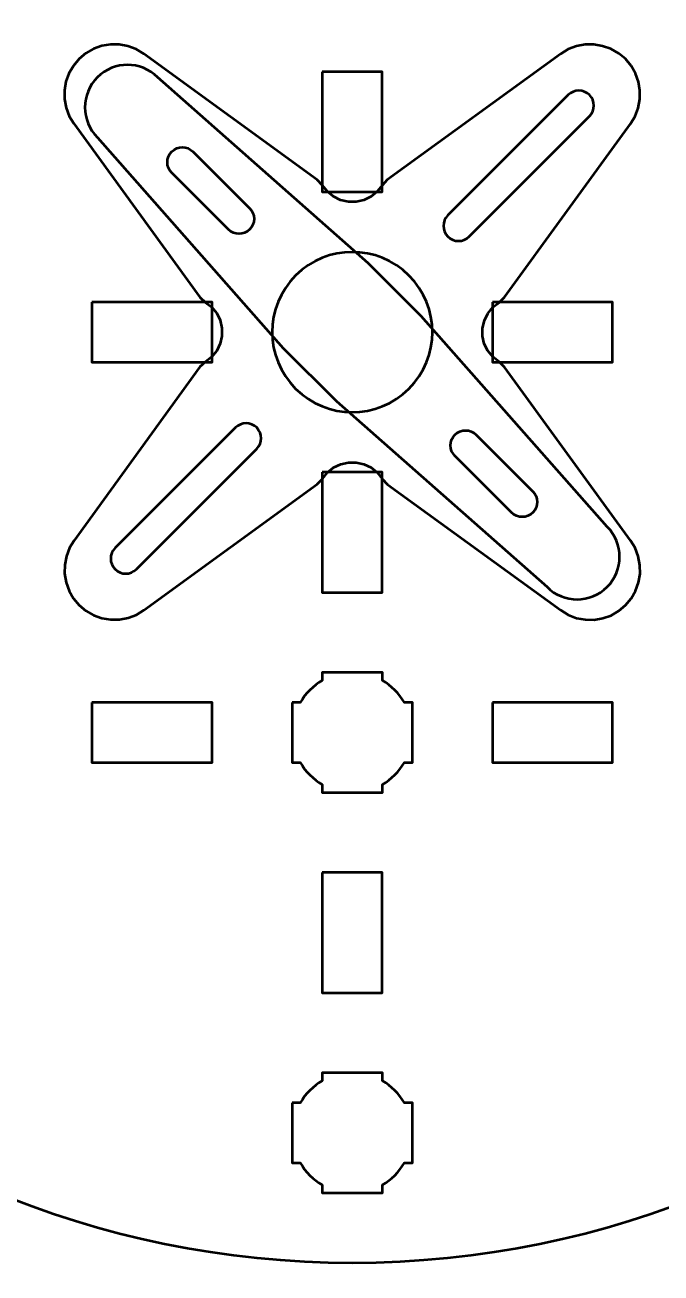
# Model space of a CAD drawing. Header units: centimetres. Extents: x -21 to 0, y -29.7 to 0.
# Drawn here: x -7.13 to -3.96, y -9.75 to -3.52 of the extents above; entities that cross this region are included whole.
import ezdxf

# ---------------------------------------------------------------- set-up
doc = ezdxf.new("R2010")
doc.units = ezdxf.units.CM
doc.header["$MEASUREMENT"] = 0
doc.layers.add('Layer 1', color=7, linetype='Continuous')

msp = doc.modelspace()

# ---------------------------------------------------------------- linework, layer by layer
at = {"layer": 'Layer 1', "color": 114, "lineweight": 53}
msp.add_ellipse((-5.5, -5.05004), major_axis=(0, 4.65), ratio=1, dxfattribs=at)
at = {"layer": 'Layer 1', "color": 22, "lineweight": 53}
msp.add_open_spline([(-21.00003, -29.19995), (-21.00003, -29.19995), (-21.00003, -0.49992), (-21.00003, -0.49992), (-21.00003, -0.49992), (-21.00003, -0.22295), (-20.77694, 0.00004), (-20.49994, 0.00004), (-20.49994, 0.00004), (-20.49994, 0.00004), (-0.50008, 0.00004), (-0.50008, 0.00004), (-0.50008, 0.00004), (-0.22294, 0.00004), (0.00002, -0.22295), (0.00002, -0.49992), (0.00002, -0.49992), (0.00002, -0.49992), (0.00002, -29.19995), (0.00002, -29.19995), (0.00002, -29.19995), (0.00002, -29.47695), (-0.22294, -29.70004), (-0.50008, -29.70004), (-0.50008, -29.70004), (-0.50008, -29.70004), (-20.49994, -29.70004), (-20.49994, -29.70004), (-20.49994, -29.70004), (-20.77694, -29.70004), (-21.00003, -29.47695), (-21.00003, -29.19995)], degree=3, knots=[0, 0, 0, 0, 0.125, 0.125, 0.125, 0.125, 0.25, 0.25, 0.25, 0.25, 0.375, 0.375, 0.375, 0.375, 0.5, 0.5, 0.5, 0.5, 0.625, 0.625, 0.625, 0.625, 0.75, 0.75, 0.75, 0.75, 0.875, 0.875, 0.875, 0.875, 1, 1, 1, 1], dxfattribs=at)
at = {"layer": 'Layer 1', "color": 30, "lineweight": 53}
for points, knots in [([(-6.54126, -3.6598), (-6.54126, -3.6598), (-5.67532, -4.28937), (-5.67532, -4.28937), (-5.67532, -4.28937), (-5.67532, -4.28937), (-5.64843, -4.31738), (-5.64843, -4.31738), (-5.64843, -4.31738), (-5.64843, -4.31738), (-5.62435, -4.34819), (-5.62435, -4.34819), (-5.62435, -4.34819), (-5.62435, -4.34819), (-5.5941, -4.37283), (-5.5941, -4.37283), (-5.5941, -4.37283), (-5.5941, -4.37283), (-5.55882, -4.39019), (-5.55882, -4.39019), (-5.55882, -4.39019), (-5.55882, -4.39019), (-5.5196, -4.39916), (-5.5196, -4.39916), (-5.5196, -4.39916), (-5.5196, -4.39916), (-5.48039, -4.39915), (-5.48039, -4.39915), (-5.48039, -4.39915), (-5.48039, -4.39915), (-5.44231, -4.39019), (-5.44231, -4.39019), (-5.44231, -4.39019), (-5.44231, -4.39019), (-5.40646, -4.37338), (-5.40646, -4.37338), (-5.40646, -4.37338), (-5.40646, -4.37338), (-5.37565, -4.34818), (-5.37565, -4.34818), (-5.37565, -4.34818), (-5.37565, -4.34818), (-5.35158, -4.31738), (-5.35158, -4.31738), (-5.35158, -4.31738), (-5.35158, -4.31738), (-5.32525, -4.28881), (-5.32525, -4.28881), (-5.32525, -4.28881), (-5.32525, -4.28881), (-4.4593, -3.66036), (-4.4593, -3.66036), (-4.4593, -3.66036), (-4.4593, -3.66036), (-4.42177, -3.63739), (-4.42177, -3.63739), (-4.42177, -3.63739), (-4.42177, -3.63739), (-4.38089, -3.62228), (-4.38089, -3.62228), (-4.38089, -3.62228), (-4.38089, -3.62228), (-4.33775, -3.61387), (-4.33775, -3.61387), (-4.33775, -3.61387), (-4.33775, -3.61387), (-4.29351, -3.61331), (-4.29351, -3.61331), (-4.29351, -3.61331), (-4.29351, -3.61331), (-4.24982, -3.62115), (-4.24982, -3.62115), (-4.24982, -3.62115), (-4.24982, -3.62115), (-4.20837, -3.63572), (-4.20837, -3.63572), (-4.20837, -3.63572), (-4.20837, -3.63572), (-4.16973, -3.65756), (-4.16973, -3.65756), (-4.16973, -3.65756), (-4.16973, -3.65756), (-4.13612, -3.68556), (-4.13612, -3.68556), (-4.13612, -3.68556), (-4.13612, -3.68556), (-4.10755, -3.71973), (-4.10755, -3.71973), (-4.10755, -3.71973), (-4.10755, -3.71973), (-4.08571, -3.75838), (-4.08571, -3.75838), (-4.08571, -3.75838), (-4.08571, -3.75838), (-4.07114, -3.79982), (-4.07114, -3.79982), (-4.07114, -3.79982), (-4.07114, -3.79982), (-4.06386, -3.84296), (-4.06386, -3.84296), (-4.06386, -3.84296), (-4.06386, -3.84296), (-4.06442, -3.8872), (-4.06442, -3.8872), (-4.06442, -3.8872), (-4.06442, -3.8872), (-4.07227, -3.9309), (-4.07227, -3.9309), (-4.07227, -3.9309), (-4.07227, -3.9309), (-4.08738, -3.97178), (-4.08738, -3.97178), (-4.08738, -3.97178), (-4.08738, -3.97178), (-4.11035, -4.00931), (-4.11035, -4.00931), (-4.11035, -4.00931), (-4.11035, -4.00931), (-4.73936, -4.8747), (-4.73936, -4.8747), (-4.73936, -4.8747), (-4.73936, -4.8747), (-4.76738, -4.90158), (-4.76738, -4.90158), (-4.76738, -4.90158), (-4.76738, -4.90158), (-4.79817, -4.92566), (-4.79817, -4.92566), (-4.79817, -4.92566), (-4.79817, -4.92566), (-4.82337, -4.95647), (-4.82337, -4.95647), (-4.82337, -4.95647), (-4.82337, -4.95647), (-4.84018, -4.99232), (-4.84018, -4.99232), (-4.84018, -4.99232), (-4.84018, -4.99232), (-4.84914, -5.03039), (-4.84914, -5.03039), (-4.84914, -5.03039), (-4.84914, -5.03039), (-4.84915, -5.06961), (-4.84915, -5.06961), (-4.84915, -5.06961), (-4.84915, -5.06961), (-4.84075, -5.10826), (-4.84075, -5.10826), (-4.84075, -5.10826), (-4.84075, -5.10826), (-4.82338, -5.14355), (-4.82338, -5.14355), (-4.82338, -5.14355), (-4.82338, -5.14355), (-4.79818, -5.17436), (-4.79818, -5.17436), (-4.79818, -5.17436), (-4.79818, -5.17436), (-4.76737, -5.19844), (-4.76737, -5.19844), (-4.76737, -5.19844), (-4.76737, -5.19844), (-4.73936, -5.22532), (-4.73936, -5.22532), (-4.73936, -5.22532), (-4.73936, -5.22532), (-4.11036, -6.0907), (-4.11036, -6.0907), (-4.11036, -6.0907), (-4.11036, -6.0907), (-4.0874, -6.12822), (-4.0874, -6.12822), (-4.0874, -6.12822), (-4.0874, -6.12822), (-4.07171, -6.16966), (-4.07171, -6.16966), (-4.07171, -6.16966), (-4.07171, -6.16966), (-4.06388, -6.21336), (-4.06388, -6.21336), (-4.06388, -6.21336), (-4.06388, -6.21336), (-4.06332, -6.2576), (-4.06332, -6.2576), (-4.06332, -6.2576), (-4.06332, -6.2576), (-4.07059, -6.30073), (-4.07059, -6.30073), (-4.07059, -6.30073), (-4.07059, -6.30073), (-4.08516, -6.34218), (-4.08516, -6.34218), (-4.08516, -6.34218), (-4.08516, -6.34218), (-4.107, -6.38083), (-4.107, -6.38083), (-4.107, -6.38083), (-4.107, -6.38083), (-4.135, -6.41444), (-4.135, -6.41444), (-4.135, -6.41444), (-4.135, -6.41444), (-4.16917, -6.443), (-4.16917, -6.443), (-4.16917, -6.443), (-4.16917, -6.443), (-4.20783, -6.46485), (-4.20783, -6.46485), (-4.20783, -6.46485), (-4.20783, -6.46485), (-4.24928, -6.47942), (-4.24928, -6.47942), (-4.24928, -6.47942), (-4.24928, -6.47942), (-4.2924, -6.48669), (-4.2924, -6.48669), (-4.2924, -6.48669), (-4.2924, -6.48669), (-4.33665, -6.48613), (-4.33665, -6.48613), (-4.33665, -6.48613), (-4.33665, -6.48613), (-4.38034, -6.4783), (-4.38034, -6.4783), (-4.38034, -6.4783), (-4.38034, -6.4783), (-4.42179, -6.46261), (-4.42179, -6.46261), (-4.42179, -6.46261), (-4.42179, -6.46261), (-4.45931, -6.43965), (-4.45931, -6.43965), (-4.45931, -6.43965), (-4.45931, -6.43965), (-5.32468, -5.81064), (-5.32468, -5.81064), (-5.32468, -5.81064), (-5.32468, -5.81064), (-5.35157, -5.78264), (-5.35157, -5.78264), (-5.35157, -5.78264), (-5.35157, -5.78264), (-5.37565, -5.75183), (-5.37565, -5.75183), (-5.37565, -5.75183), (-5.37565, -5.75183), (-5.40646, -5.72663), (-5.40646, -5.72663), (-5.40646, -5.72663), (-5.40646, -5.72663), (-5.44175, -5.70926), (-5.44175, -5.70926), (-5.44175, -5.70926), (-5.44175, -5.70926), (-5.4804, -5.70086), (-5.4804, -5.70086), (-5.4804, -5.70086), (-5.4804, -5.70086), (-5.51961, -5.70086), (-5.51961, -5.70086), (-5.51961, -5.70086), (-5.51961, -5.70086), (-5.55769, -5.70983), (-5.55769, -5.70983), (-5.55769, -5.70983), (-5.55769, -5.70983), (-5.59354, -5.72663), (-5.59354, -5.72663), (-5.59354, -5.72663), (-5.59354, -5.72663), (-5.62435, -5.75184), (-5.62435, -5.75184), (-5.62435, -5.75184), (-5.62435, -5.75184), (-5.64843, -5.78264), (-5.64843, -5.78264), (-5.64843, -5.78264), (-5.64843, -5.78264), (-5.67475, -5.81009), (-5.67475, -5.81009), (-5.67475, -5.81009), (-5.67475, -5.81009), (-6.54069, -6.43965), (-6.54069, -6.43965), (-6.54069, -6.43965), (-6.54069, -6.43965), (-6.57821, -6.46261), (-6.57821, -6.46261), (-6.57821, -6.46261), (-6.57821, -6.46261), (-6.61911, -6.47774), (-6.61911, -6.47774), (-6.61911, -6.47774), (-6.61911, -6.47774), (-6.6628, -6.48557), (-6.6628, -6.48557), (-6.6628, -6.48557), (-6.6628, -6.48557), (-6.70704, -6.48614), (-6.70704, -6.48614), (-6.70704, -6.48614), (-6.70704, -6.48614), (-6.75017, -6.47886), (-6.75017, -6.47886), (-6.75017, -6.47886), (-6.75017, -6.47886), (-6.79161, -6.46429), (-6.79161, -6.46429), (-6.79161, -6.46429), (-6.79161, -6.46429), (-6.83027, -6.44245), (-6.83027, -6.44245), (-6.83027, -6.44245), (-6.83027, -6.44245), (-6.86444, -6.41388), (-6.86444, -6.41388), (-6.86444, -6.41388), (-6.86444, -6.41388), (-6.89244, -6.38027), (-6.89244, -6.38027), (-6.89244, -6.38027), (-6.89244, -6.38027), (-6.91427, -6.34163), (-6.91427, -6.34163), (-6.91427, -6.34163), (-6.91427, -6.34163), (-6.92885, -6.30018), (-6.92885, -6.30018), (-6.92885, -6.30018), (-6.92885, -6.30018), (-6.93669, -6.25649), (-6.93669, -6.25649), (-6.93669, -6.25649), (-6.93669, -6.25649), (-6.93613, -6.21224), (-6.93613, -6.21224), (-6.93613, -6.21224), (-6.93613, -6.21224), (-6.92773, -6.16912), (-6.92773, -6.16912), (-6.92773, -6.16912), (-6.92773, -6.16912), (-6.9126, -6.12822), (-6.9126, -6.12822), (-6.9126, -6.12822), (-6.9126, -6.12822), (-6.88964, -6.0907), (-6.88964, -6.0907), (-6.88964, -6.0907), (-6.88964, -6.0907), (-6.26064, -5.2242), (-6.26064, -5.2242), (-6.26064, -5.2242), (-6.26064, -5.2242), (-6.23263, -5.19844), (-6.23263, -5.19844), (-6.23263, -5.19844), (-6.23263, -5.19844), (-6.20183, -5.17436), (-6.20183, -5.17436), (-6.20183, -5.17436), (-6.20183, -5.17436), (-6.17662, -5.14355), (-6.17662, -5.14355), (-6.17662, -5.14355), (-6.17662, -5.14355), (-6.15982, -5.1077), (-6.15982, -5.1077), (-6.15982, -5.1077), (-6.15982, -5.1077), (-6.15086, -5.06961), (-6.15086, -5.06961), (-6.15086, -5.06961), (-6.15086, -5.06961), (-6.15085, -5.03041), (-6.15085, -5.03041), (-6.15085, -5.03041), (-6.15085, -5.03041), (-6.15982, -4.99119), (-6.15982, -4.99119), (-6.15982, -4.99119), (-6.15982, -4.99119), (-6.17718, -4.95591), (-6.17718, -4.95591), (-6.17718, -4.95591), (-6.17718, -4.95591), (-6.20182, -4.92567), (-6.20182, -4.92567), (-6.20182, -4.92567), (-6.20182, -4.92567), (-6.23263, -4.90158), (-6.23263, -4.90158), (-6.23263, -4.90158), (-6.23263, -4.90158), (-6.26064, -4.87469), (-6.26064, -4.87469), (-6.26064, -4.87469), (-6.26064, -4.87469), (-6.89021, -4.00875), (-6.89021, -4.00875), (-6.89021, -4.00875), (-6.89021, -4.00875), (-6.91317, -3.97123), (-6.91317, -3.97123), (-6.91317, -3.97123), (-6.91317, -3.97123), (-6.92886, -3.92978), (-6.92886, -3.92978), (-6.92886, -3.92978), (-6.92886, -3.92978), (-6.93669, -3.88609), (-6.93669, -3.88609), (-6.93669, -3.88609), (-6.93669, -3.88609), (-6.9367, -3.8424), (-6.9367, -3.8424), (-6.9367, -3.8424), (-6.9367, -3.8424), (-6.92998, -3.79872), (-6.92998, -3.79872), (-6.92998, -3.79872), (-6.92998, -3.79872), (-6.91485, -3.75783), (-6.91485, -3.75783), (-6.91485, -3.75783), (-6.91485, -3.75783), (-6.893, -3.71917), (-6.893, -3.71917), (-6.893, -3.71917), (-6.893, -3.71917), (-6.86444, -3.685), (-6.86444, -3.685), (-6.86444, -3.685), (-6.86444, -3.685), (-6.83083, -3.657), (-6.83083, -3.657), (-6.83083, -3.657), (-6.83083, -3.657), (-6.79218, -3.63516), (-6.79218, -3.63516), (-6.79218, -3.63516), (-6.79218, -3.63516), (-6.75129, -3.62003), (-6.75129, -3.62003), (-6.75129, -3.62003), (-6.75129, -3.62003), (-6.70761, -3.61331), (-6.70761, -3.61331), (-6.70761, -3.61331), (-6.70761, -3.61331), (-6.66392, -3.61332), (-6.66392, -3.61332), (-6.66392, -3.61332), (-6.66392, -3.61332), (-6.62022, -3.62115), (-6.62022, -3.62115), (-6.62022, -3.62115), (-6.62022, -3.62115), (-6.57878, -3.63684), (-6.57878, -3.63684), (-6.57878, -3.63684), (-6.57878, -3.63684), (-6.54126, -3.6598), (-6.54126, -3.6598)], [0, 0, 0, 0, 0.0086207, 0.0086207, 0.0086207, 0.0086207, 0.0172414, 0.0172414, 0.0172414, 0.0172414, 0.0258621, 0.0258621, 0.0258621, 0.0258621, 0.0344828, 0.0344828, 0.0344828, 0.0344828, 0.0431034, 0.0431034, 0.0431034, 0.0431034, 0.0517241, 0.0517241, 0.0517241, 0.0517241, 0.0603448, 0.0603448, 0.0603448, 0.0603448, 0.0689655, 0.0689655, 0.0689655, 0.0689655, 0.0775862, 0.0775862, 0.0775862, 0.0775862, 0.0862069, 0.0862069, 0.0862069, 0.0862069, 0.0948276, 0.0948276, 0.0948276, 0.0948276, 0.1034483, 0.1034483, 0.1034483, 0.1034483, 0.112069, 0.112069, 0.112069, 0.112069, 0.1206897, 0.1206897, 0.1206897, 0.1206897, 0.1293103, 0.1293103, 0.1293103, 0.1293103, 0.137931, 0.137931, 0.137931, 0.137931, 0.1465517, 0.1465517, 0.1465517, 0.1465517, 0.1551724, 0.1551724, 0.1551724, 0.1551724, 0.1637931, 0.1637931, 0.1637931, 0.1637931, 0.1724138, 0.1724138, 0.1724138, 0.1724138, 0.1810345, 0.1810345, 0.1810345, 0.1810345, 0.1896552, 0.1896552, 0.1896552, 0.1896552, 0.1982759, 0.1982759, 0.1982759, 0.1982759, 0.2068966, 0.2068966, 0.2068966, 0.2068966, 0.2155172, 0.2155172, 0.2155172, 0.2155172, 0.2241379, 0.2241379, 0.2241379, 0.2241379, 0.2327586, 0.2327586, 0.2327586, 0.2327586, 0.2413793, 0.2413793, 0.2413793, 0.2413793, 0.25, 0.25, 0.25, 0.25, 0.2586207, 0.2586207, 0.2586207, 0.2586207, 0.2672414, 0.2672414, 0.2672414, 0.2672414, 0.2758621, 0.2758621, 0.2758621, 0.2758621, 0.2844828, 0.2844828, 0.2844828, 0.2844828, 0.2931034, 0.2931034, 0.2931034, 0.2931034, 0.3017241, 0.3017241, 0.3017241, 0.3017241, 0.3103448, 0.3103448, 0.3103448, 0.3103448, 0.3189655, 0.3189655, 0.3189655, 0.3189655, 0.3275862, 0.3275862, 0.3275862, 0.3275862, 0.3362069, 0.3362069, 0.3362069, 0.3362069, 0.3448276, 0.3448276, 0.3448276, 0.3448276, 0.3534483, 0.3534483, 0.3534483, 0.3534483, 0.362069, 0.362069, 0.362069, 0.362069, 0.3706897, 0.3706897, 0.3706897, 0.3706897, 0.3793103, 0.3793103, 0.3793103, 0.3793103, 0.387931, 0.387931, 0.387931, 0.387931, 0.3965517, 0.3965517, 0.3965517, 0.3965517, 0.4051724, 0.4051724, 0.4051724, 0.4051724, 0.4137931, 0.4137931, 0.4137931, 0.4137931, 0.4224138, 0.4224138, 0.4224138, 0.4224138, 0.4310345, 0.4310345, 0.4310345, 0.4310345, 0.4396552, 0.4396552, 0.4396552, 0.4396552, 0.4482759, 0.4482759, 0.4482759, 0.4482759, 0.4568966, 0.4568966, 0.4568966, 0.4568966, 0.4655172, 0.4655172, 0.4655172, 0.4655172, 0.4741379, 0.4741379, 0.4741379, 0.4741379, 0.4827586, 0.4827586, 0.4827586, 0.4827586, 0.4913793, 0.4913793, 0.4913793, 0.4913793, 0.5, 0.5, 0.5, 0.5, 0.5086207, 0.5086207, 0.5086207, 0.5086207, 0.5172414, 0.5172414, 0.5172414, 0.5172414, 0.5258621, 0.5258621, 0.5258621, 0.5258621, 0.5344828, 0.5344828, 0.5344828, 0.5344828, 0.5431034, 0.5431034, 0.5431034, 0.5431034, 0.5517241, 0.5517241, 0.5517241, 0.5517241, 0.5603448, 0.5603448, 0.5603448, 0.5603448, 0.5689655, 0.5689655, 0.5689655, 0.5689655, 0.5775862, 0.5775862, 0.5775862, 0.5775862, 0.5862069, 0.5862069, 0.5862069, 0.5862069, 0.5948276, 0.5948276, 0.5948276, 0.5948276, 0.6034483, 0.6034483, 0.6034483, 0.6034483, 0.612069, 0.612069, 0.612069, 0.612069, 0.6206897, 0.6206897, 0.6206897, 0.6206897, 0.6293103, 0.6293103, 0.6293103, 0.6293103, 0.637931, 0.637931, 0.637931, 0.637931, 0.6465517, 0.6465517, 0.6465517, 0.6465517, 0.6551724, 0.6551724, 0.6551724, 0.6551724, 0.6637931, 0.6637931, 0.6637931, 0.6637931, 0.6724138, 0.6724138, 0.6724138, 0.6724138, 0.6810345, 0.6810345, 0.6810345, 0.6810345, 0.6896552, 0.6896552, 0.6896552, 0.6896552, 0.6982759, 0.6982759, 0.6982759, 0.6982759, 0.7068966, 0.7068966, 0.7068966, 0.7068966, 0.7155172, 0.7155172, 0.7155172, 0.7155172, 0.7241379, 0.7241379, 0.7241379, 0.7241379, 0.7327586, 0.7327586, 0.7327586, 0.7327586, 0.7413793, 0.7413793, 0.7413793, 0.7413793, 0.75, 0.75, 0.75, 0.75, 0.7586207, 0.7586207, 0.7586207, 0.7586207, 0.7672414, 0.7672414, 0.7672414, 0.7672414, 0.7758621, 0.7758621, 0.7758621, 0.7758621, 0.7844828, 0.7844828, 0.7844828, 0.7844828, 0.7931034, 0.7931034, 0.7931034, 0.7931034, 0.8017241, 0.8017241, 0.8017241, 0.8017241, 0.8103448, 0.8103448, 0.8103448, 0.8103448, 0.8189655, 0.8189655, 0.8189655, 0.8189655, 0.8275862, 0.8275862, 0.8275862, 0.8275862, 0.8362069, 0.8362069, 0.8362069, 0.8362069, 0.8448276, 0.8448276, 0.8448276, 0.8448276, 0.8534483, 0.8534483, 0.8534483, 0.8534483, 0.862069, 0.862069, 0.862069, 0.862069, 0.8706897, 0.8706897, 0.8706897, 0.8706897, 0.8793103, 0.8793103, 0.8793103, 0.8793103, 0.887931, 0.887931, 0.887931, 0.887931, 0.8965517, 0.8965517, 0.8965517, 0.8965517, 0.9051724, 0.9051724, 0.9051724, 0.9051724, 0.9137931, 0.9137931, 0.9137931, 0.9137931, 0.9224138, 0.9224138, 0.9224138, 0.9224138, 0.9310345, 0.9310345, 0.9310345, 0.9310345, 0.9396552, 0.9396552, 0.9396552, 0.9396552, 0.9482759, 0.9482759, 0.9482759, 0.9482759, 0.9568966, 0.9568966, 0.9568966, 0.9568966, 0.9655172, 0.9655172, 0.9655172, 0.9655172, 0.9741379, 0.9741379, 0.9741379, 0.9741379, 0.9827586, 0.9827586, 0.9827586, 0.9827586, 0.9913793, 0.9913793, 0.9913793, 0.9913793, 1, 1, 1, 1]), ([(-5.57955, -5.39471), (-5.57955, -5.39471), (-5.84471, -5.12955), (-5.84471, -5.12955), (-5.84471, -5.12955), (-5.84471, -5.12955), (-6.77279, -4.07773), (-6.77279, -4.07773), (-6.77279, -4.07773), (-6.85555, -3.99497), (-6.85555, -3.85997), (-6.77279, -3.77721), (-6.77279, -3.77721), (-6.69003, -3.69445), (-6.55503, -3.69445), (-6.47227, -3.77721), (-6.47227, -3.77721), (-6.47227, -3.77721), (-5.42045, -4.70529), (-5.42045, -4.70529), (-5.42045, -4.70529), (-5.42045, -4.70529), (-5.15529, -4.97045), (-5.15529, -4.97045), (-5.15529, -4.97045), (-5.15529, -4.97045), (-4.22721, -6.02227), (-4.22721, -6.02227), (-4.22721, -6.02227), (-4.14445, -6.10503), (-4.14445, -6.24003), (-4.22721, -6.32279), (-4.22721, -6.32279), (-4.30997, -6.40555), (-4.44497, -6.40555), (-4.52773, -6.32279), (-4.52773, -6.32279), (-4.52773, -6.32279), (-5.57955, -5.39471), (-5.57955, -5.39471)], [0, 0, 0, 0, 0.1, 0.1, 0.1, 0.1, 0.2, 0.2, 0.2, 0.2, 0.3, 0.3, 0.3, 0.3, 0.4, 0.4, 0.4, 0.4, 0.5, 0.5, 0.5, 0.5, 0.6, 0.6, 0.6, 0.6, 0.7, 0.7, 0.7, 0.7, 0.8, 0.8, 0.8, 0.8, 0.9, 0.9, 0.9, 0.9, 1, 1, 1, 1])]:
    msp.add_open_spline(points, degree=3, knots=knots, dxfattribs=at)
at = {"layer": 'Layer 1', "lineweight": 53}
for points, knots in [([(-5.65004, -3.74995), (-5.65004, -3.74995), (-5.35004, -3.74995), (-5.35004, -3.74995), (-5.35004, -3.74995), (-5.35004, -3.74995), (-5.35004, -4.34996), (-5.35004, -4.34996), (-5.35004, -4.34996), (-5.35004, -4.34996), (-5.65004, -4.34996), (-5.65004, -4.34996), (-5.65004, -4.34996), (-5.65004, -4.34996), (-5.65004, -3.74995), (-5.65004, -3.74995)], [0, 0, 0, 0, 0.25, 0.25, 0.25, 0.25, 0.5, 0.5, 0.5, 0.5, 0.75, 0.75, 0.75, 0.75, 1, 1, 1, 1]), ([(-6.79999, -4.8999), (-6.79999, -4.8999), (-6.19998, -4.8999), (-6.19998, -4.8999), (-6.19998, -4.8999), (-6.19998, -4.8999), (-6.19998, -5.1999), (-6.19998, -5.1999), (-6.19998, -5.1999), (-6.19998, -5.1999), (-6.79999, -5.1999), (-6.79999, -5.1999), (-6.79999, -5.1999), (-6.79999, -5.1999), (-6.79999, -4.8999), (-6.79999, -4.8999)], [0, 0, 0, 0, 0.25, 0.25, 0.25, 0.25, 0.5, 0.5, 0.5, 0.5, 0.75, 0.75, 0.75, 0.75, 1, 1, 1, 1]), ([(-4.79992, -4.8999), (-4.79992, -4.8999), (-4.19992, -4.8999), (-4.19992, -4.8999), (-4.19992, -4.8999), (-4.19992, -4.8999), (-4.19992, -5.1999), (-4.19992, -5.1999), (-4.19992, -5.1999), (-4.19992, -5.1999), (-4.79992, -5.1999), (-4.79992, -5.1999), (-4.79992, -5.1999), (-4.79992, -5.1999), (-4.79992, -4.8999), (-4.79992, -4.8999)], [0, 0, 0, 0, 0.25, 0.25, 0.25, 0.25, 0.5, 0.5, 0.5, 0.5, 0.75, 0.75, 0.75, 0.75, 1, 1, 1, 1]), ([(-5.65004, -5.75002), (-5.65004, -5.75002), (-5.35004, -5.75002), (-5.35004, -5.75002), (-5.35004, -5.75002), (-5.35004, -5.75002), (-5.35004, -6.35002), (-5.35004, -6.35002), (-5.35004, -6.35002), (-5.35004, -6.35002), (-5.65004, -6.35002), (-5.65004, -6.35002), (-5.65004, -6.35002), (-5.65004, -6.35002), (-5.65004, -5.75002), (-5.65004, -5.75002)], [0, 0, 0, 0, 0.25, 0.25, 0.25, 0.25, 0.5, 0.5, 0.5, 0.5, 0.75, 0.75, 0.75, 0.75, 1, 1, 1, 1]), ([(-5.8, -6.89994), (-5.8, -6.89994), (-5.7598, -6.89994), (-5.7598, -6.89994), (-5.7598, -6.89994), (-5.73347, -6.85442), (-5.69551, -6.81649), (-5.65, -6.79016), (-5.65, -6.79016), (-5.65, -6.79016), (-5.65, -6.74994), (-5.65, -6.74994), (-5.65, -6.74994), (-5.65, -6.74994), (-5.35, -6.74994), (-5.35, -6.74994), (-5.35, -6.74994), (-5.35, -6.74994), (-5.35, -6.79013), (-5.35, -6.79013), (-5.35, -6.79013), (-5.30447, -6.81646), (-5.26648, -6.85441), (-5.24012, -6.89994), (-5.24012, -6.89994), (-5.24012, -6.89994), (-5.2, -6.89994), (-5.2, -6.89994), (-5.2, -6.89994), (-5.2, -6.89994), (-5.2, -7.04536), (-5.2, -7.04536), (-5.2, -7.04536), (-5.2, -7.04536), (-5.19994, -7.05001), (-5.19994, -7.05001), (-5.19994, -7.05001), (-5.19994, -7.05001), (-5.2, -7.05465), (-5.2, -7.05465), (-5.2, -7.05465), (-5.2, -7.05465), (-5.2, -7.19994), (-5.2, -7.19994), (-5.2, -7.19994), (-5.2, -7.19994), (-5.24007, -7.19994), (-5.24007, -7.19994), (-5.24007, -7.19994), (-5.26642, -7.24551), (-5.30442, -7.28352), (-5.35, -7.30988), (-5.35, -7.30988), (-5.35, -7.30988), (-5.35, -7.34994), (-5.35, -7.34994), (-5.35, -7.34994), (-5.35, -7.34994), (-5.49328, -7.34994), (-5.49328, -7.34994), (-5.49328, -7.34994), (-5.49328, -7.34994), (-5.49995, -7.35002), (-5.49995, -7.35002), (-5.49995, -7.35002), (-5.49995, -7.35002), (-5.50663, -7.34994), (-5.50663, -7.34994), (-5.50663, -7.34994), (-5.50663, -7.34994), (-5.65, -7.34994), (-5.65, -7.34994), (-5.65, -7.34994), (-5.65, -7.34994), (-5.65, -7.30984), (-5.65, -7.30984), (-5.65, -7.30984), (-5.69554, -7.28348), (-5.73352, -7.24549), (-5.75985, -7.19994), (-5.75985, -7.19994), (-5.75985, -7.19994), (-5.8, -7.19994), (-5.8, -7.19994), (-5.8, -7.19994), (-5.8, -7.19994), (-5.8, -6.89994), (-5.8, -6.89994)], [0, 0, 0, 0, 0.0454545, 0.0454545, 0.0454545, 0.0454545, 0.0909091, 0.0909091, 0.0909091, 0.0909091, 0.1363636, 0.1363636, 0.1363636, 0.1363636, 0.1818182, 0.1818182, 0.1818182, 0.1818182, 0.2272727, 0.2272727, 0.2272727, 0.2272727, 0.2727273, 0.2727273, 0.2727273, 0.2727273, 0.3181818, 0.3181818, 0.3181818, 0.3181818, 0.3636364, 0.3636364, 0.3636364, 0.3636364, 0.4090909, 0.4090909, 0.4090909, 0.4090909, 0.4545455, 0.4545455, 0.4545455, 0.4545455, 0.5, 0.5, 0.5, 0.5, 0.5454545, 0.5454545, 0.5454545, 0.5454545, 0.5909091, 0.5909091, 0.5909091, 0.5909091, 0.6363636, 0.6363636, 0.6363636, 0.6363636, 0.6818182, 0.6818182, 0.6818182, 0.6818182, 0.7272727, 0.7272727, 0.7272727, 0.7272727, 0.7727273, 0.7727273, 0.7727273, 0.7727273, 0.8181818, 0.8181818, 0.8181818, 0.8181818, 0.8636364, 0.8636364, 0.8636364, 0.8636364, 0.9090909, 0.9090909, 0.9090909, 0.9090909, 0.9545455, 0.9545455, 0.9545455, 0.9545455, 1, 1, 1, 1]), ([(-6.79999, -6.9), (-6.79999, -6.9), (-6.19998, -6.9), (-6.19998, -6.9), (-6.19998, -6.9), (-6.19998, -6.9), (-6.19998, -7.20001), (-6.19998, -7.20001), (-6.19998, -7.20001), (-6.19998, -7.20001), (-6.79999, -7.20001), (-6.79999, -7.20001), (-6.79999, -7.20001), (-6.79999, -7.20001), (-6.79999, -6.9), (-6.79999, -6.9)], [0, 0, 0, 0, 0.25, 0.25, 0.25, 0.25, 0.5, 0.5, 0.5, 0.5, 0.75, 0.75, 0.75, 0.75, 1, 1, 1, 1]), ([(-4.79992, -6.9), (-4.79992, -6.9), (-4.19992, -6.9), (-4.19992, -6.9), (-4.19992, -6.9), (-4.19992, -6.9), (-4.19992, -7.20001), (-4.19992, -7.20001), (-4.19992, -7.20001), (-4.19992, -7.20001), (-4.79992, -7.20001), (-4.79992, -7.20001), (-4.79992, -7.20001), (-4.79992, -7.20001), (-4.79992, -6.9), (-4.79992, -6.9)], [0, 0, 0, 0, 0.25, 0.25, 0.25, 0.25, 0.5, 0.5, 0.5, 0.5, 0.75, 0.75, 0.75, 0.75, 1, 1, 1, 1]), ([(-5.65004, -7.74999), (-5.65004, -7.74999), (-5.35004, -7.74999), (-5.35004, -7.74999), (-5.35004, -7.74999), (-5.35004, -7.74999), (-5.35004, -8.34999), (-5.35004, -8.34999), (-5.35004, -8.34999), (-5.35004, -8.34999), (-5.65004, -8.34999), (-5.65004, -8.34999), (-5.65004, -8.34999), (-5.65004, -8.34999), (-5.65004, -7.74999), (-5.65004, -7.74999)], [0, 0, 0, 0, 0.25, 0.25, 0.25, 0.25, 0.5, 0.5, 0.5, 0.5, 0.75, 0.75, 0.75, 0.75, 1, 1, 1, 1]), ([(-5.8, -8.89994), (-5.8, -8.89994), (-5.7598, -8.89994), (-5.7598, -8.89994), (-5.7598, -8.89994), (-5.73347, -8.85442), (-5.69551, -8.81649), (-5.65, -8.79016), (-5.65, -8.79016), (-5.65, -8.79016), (-5.65, -8.74994), (-5.65, -8.74994), (-5.65, -8.74994), (-5.65, -8.74994), (-5.35, -8.74994), (-5.35, -8.74994), (-5.35, -8.74994), (-5.35, -8.74994), (-5.35, -8.79013), (-5.35, -8.79013), (-5.35, -8.79013), (-5.30447, -8.81646), (-5.26648, -8.85441), (-5.24012, -8.89994), (-5.24012, -8.89994), (-5.24012, -8.89994), (-5.2, -8.89994), (-5.2, -8.89994), (-5.2, -8.89994), (-5.2, -8.89994), (-5.2, -9.04536), (-5.2, -9.04536), (-5.2, -9.04536), (-5.2, -9.04536), (-5.19994, -9.05001), (-5.19994, -9.05001), (-5.19994, -9.05001), (-5.19994, -9.05001), (-5.2, -9.05465), (-5.2, -9.05465), (-5.2, -9.05465), (-5.2, -9.05465), (-5.2, -9.19994), (-5.2, -9.19994), (-5.2, -9.19994), (-5.2, -9.19994), (-5.24007, -9.19994), (-5.24007, -9.19994), (-5.24007, -9.19994), (-5.26642, -9.24551), (-5.30442, -9.28352), (-5.35, -9.30988), (-5.35, -9.30988), (-5.35, -9.30988), (-5.35, -9.34994), (-5.35, -9.34994), (-5.35, -9.34994), (-5.35, -9.34994), (-5.49328, -9.34994), (-5.49328, -9.34994), (-5.49328, -9.34994), (-5.49328, -9.34994), (-5.49995, -9.35002), (-5.49995, -9.35002), (-5.49995, -9.35002), (-5.49995, -9.35002), (-5.50663, -9.34994), (-5.50663, -9.34994), (-5.50663, -9.34994), (-5.50663, -9.34994), (-5.65, -9.34994), (-5.65, -9.34994), (-5.65, -9.34994), (-5.65, -9.34994), (-5.65, -9.30984), (-5.65, -9.30984), (-5.65, -9.30984), (-5.69554, -9.28348), (-5.73352, -9.24549), (-5.75985, -9.19994), (-5.75985, -9.19994), (-5.75985, -9.19994), (-5.8, -9.19994), (-5.8, -9.19994), (-5.8, -9.19994), (-5.8, -9.19994), (-5.8, -8.89994), (-5.8, -8.89994)], [0, 0, 0, 0, 0.0454545, 0.0454545, 0.0454545, 0.0454545, 0.0909091, 0.0909091, 0.0909091, 0.0909091, 0.1363636, 0.1363636, 0.1363636, 0.1363636, 0.1818182, 0.1818182, 0.1818182, 0.1818182, 0.2272727, 0.2272727, 0.2272727, 0.2272727, 0.2727273, 0.2727273, 0.2727273, 0.2727273, 0.3181818, 0.3181818, 0.3181818, 0.3181818, 0.3636364, 0.3636364, 0.3636364, 0.3636364, 0.4090909, 0.4090909, 0.4090909, 0.4090909, 0.4545455, 0.4545455, 0.4545455, 0.4545455, 0.5, 0.5, 0.5, 0.5, 0.5454545, 0.5454545, 0.5454545, 0.5454545, 0.5909091, 0.5909091, 0.5909091, 0.5909091, 0.6363636, 0.6363636, 0.6363636, 0.6363636, 0.6818182, 0.6818182, 0.6818182, 0.6818182, 0.7272727, 0.7272727, 0.7272727, 0.7272727, 0.7727273, 0.7727273, 0.7727273, 0.7727273, 0.8181818, 0.8181818, 0.8181818, 0.8181818, 0.8636364, 0.8636364, 0.8636364, 0.8636364, 0.9090909, 0.9090909, 0.9090909, 0.9090909, 0.9545455, 0.9545455, 0.9545455, 0.9545455, 1, 1, 1, 1])]:
    msp.add_open_spline(points, degree=3, knots=knots, dxfattribs=at)
at = {"layer": 'Layer 1', "color": 250, "lineweight": 53}
for points, knots in [([(-4.91663, -4.5727), (-4.94591, -4.60198), (-4.99341, -4.60198), (-5.02269, -4.5727), (-5.02269, -4.5727), (-5.05197, -4.54341), (-5.05197, -4.49591), (-5.02269, -4.46663), (-5.02269, -4.46663), (-5.02269, -4.46663), (-4.42165, -3.86559), (-4.42165, -3.86559), (-4.42165, -3.86559), (-4.39237, -3.83631), (-4.34487, -3.83631), (-4.31558, -3.86559), (-4.31558, -3.86559), (-4.2863, -3.89487), (-4.2863, -3.94237), (-4.31558, -3.97166), (-4.31558, -3.97166), (-4.31558, -3.97166), (-4.91663, -4.5727), (-4.91663, -4.5727)], [0, 0, 0, 0, 0.1666667, 0.1666667, 0.1666667, 0.1666667, 0.3333333, 0.3333333, 0.3333333, 0.3333333, 0.5, 0.5, 0.5, 0.5, 0.6666667, 0.6666667, 0.6666667, 0.6666667, 0.8333333, 0.8333333, 0.8333333, 0.8333333, 1, 1, 1, 1]), ([(-6.29549, -4.14844), (-6.32477, -4.11916), (-6.37228, -4.11916), (-6.40156, -4.14844), (-6.40156, -4.14844), (-6.43084, -4.17772), (-6.43084, -4.22522), (-6.40156, -4.2545), (-6.40156, -4.2545), (-6.40156, -4.2545), (-6.11871, -4.53735), (-6.11871, -4.53735), (-6.11871, -4.53735), (-6.08943, -4.56663), (-6.04193, -4.56663), (-6.01265, -4.53735), (-6.01265, -4.53735), (-5.98337, -4.50807), (-5.98337, -4.46056), (-6.01265, -4.43128), (-6.01265, -4.43128), (-6.01265, -4.43128), (-6.29549, -4.14844), (-6.29549, -4.14844)], [0, 0, 0, 0, 0.1666667, 0.1666667, 0.1666667, 0.1666667, 0.3333333, 0.3333333, 0.3333333, 0.3333333, 0.5, 0.5, 0.5, 0.5, 0.6666667, 0.6666667, 0.6666667, 0.6666667, 0.8333333, 0.8333333, 0.8333333, 0.8333333, 1, 1, 1, 1]), ([(-5.78284, -4.76716), (-5.62666, -4.61097), (-5.37334, -4.61097), (-5.21716, -4.76716), (-5.21716, -4.76716), (-5.06097, -4.92334), (-5.06097, -5.17666), (-5.21716, -5.33284), (-5.21716, -5.33284), (-5.37334, -5.48903), (-5.62666, -5.48903), (-5.78284, -5.33284), (-5.78284, -5.33284), (-5.93903, -5.17666), (-5.93903, -4.92334), (-5.78284, -4.76716)], [0, 0, 0, 0, 0.25, 0.25, 0.25, 0.25, 0.5, 0.5, 0.5, 0.5, 0.75, 0.75, 0.75, 0.75, 1, 1, 1, 1]), ([(-6.57833, -6.2344), (-6.60761, -6.26369), (-6.65512, -6.26369), (-6.6844, -6.2344), (-6.6844, -6.2344), (-6.71368, -6.20512), (-6.71368, -6.15762), (-6.6844, -6.12834), (-6.6844, -6.12834), (-6.6844, -6.12834), (-6.08336, -5.5273), (-6.08336, -5.5273), (-6.08336, -5.5273), (-6.05408, -5.49802), (-6.00657, -5.49802), (-5.97729, -5.5273), (-5.97729, -5.5273), (-5.94801, -5.55658), (-5.94801, -5.60408), (-5.97729, -5.63336), (-5.97729, -5.63336), (-5.97729, -5.63336), (-6.57833, -6.2344), (-6.57833, -6.2344)], [0, 0, 0, 0, 0.1666667, 0.1666667, 0.1666667, 0.1666667, 0.3333333, 0.3333333, 0.3333333, 0.3333333, 0.5, 0.5, 0.5, 0.5, 0.6666667, 0.6666667, 0.6666667, 0.6666667, 0.8333333, 0.8333333, 0.8333333, 0.8333333, 1, 1, 1, 1]), ([(-4.88128, -5.56265), (-4.91057, -5.53336), (-4.95807, -5.53336), (-4.98735, -5.56265), (-4.98735, -5.56265), (-5.01663, -5.59193), (-5.01663, -5.63943), (-4.98735, -5.66871), (-4.98735, -5.66871), (-4.98735, -5.66871), (-4.70451, -5.95155), (-4.70451, -5.95155), (-4.70451, -5.95155), (-4.67523, -5.98084), (-4.62772, -5.98084), (-4.59844, -5.95155), (-4.59844, -5.95155), (-4.56916, -5.92227), (-4.56916, -5.87477), (-4.59844, -5.84549), (-4.59844, -5.84549), (-4.59844, -5.84549), (-4.88128, -5.56265), (-4.88128, -5.56265)], [0, 0, 0, 0, 0.1666667, 0.1666667, 0.1666667, 0.1666667, 0.3333333, 0.3333333, 0.3333333, 0.3333333, 0.5, 0.5, 0.5, 0.5, 0.6666667, 0.6666667, 0.6666667, 0.6666667, 0.8333333, 0.8333333, 0.8333333, 0.8333333, 1, 1, 1, 1])]:
    msp.add_open_spline(points, degree=3, knots=knots, dxfattribs=at)

doc.saveas('drawing.dxf')
